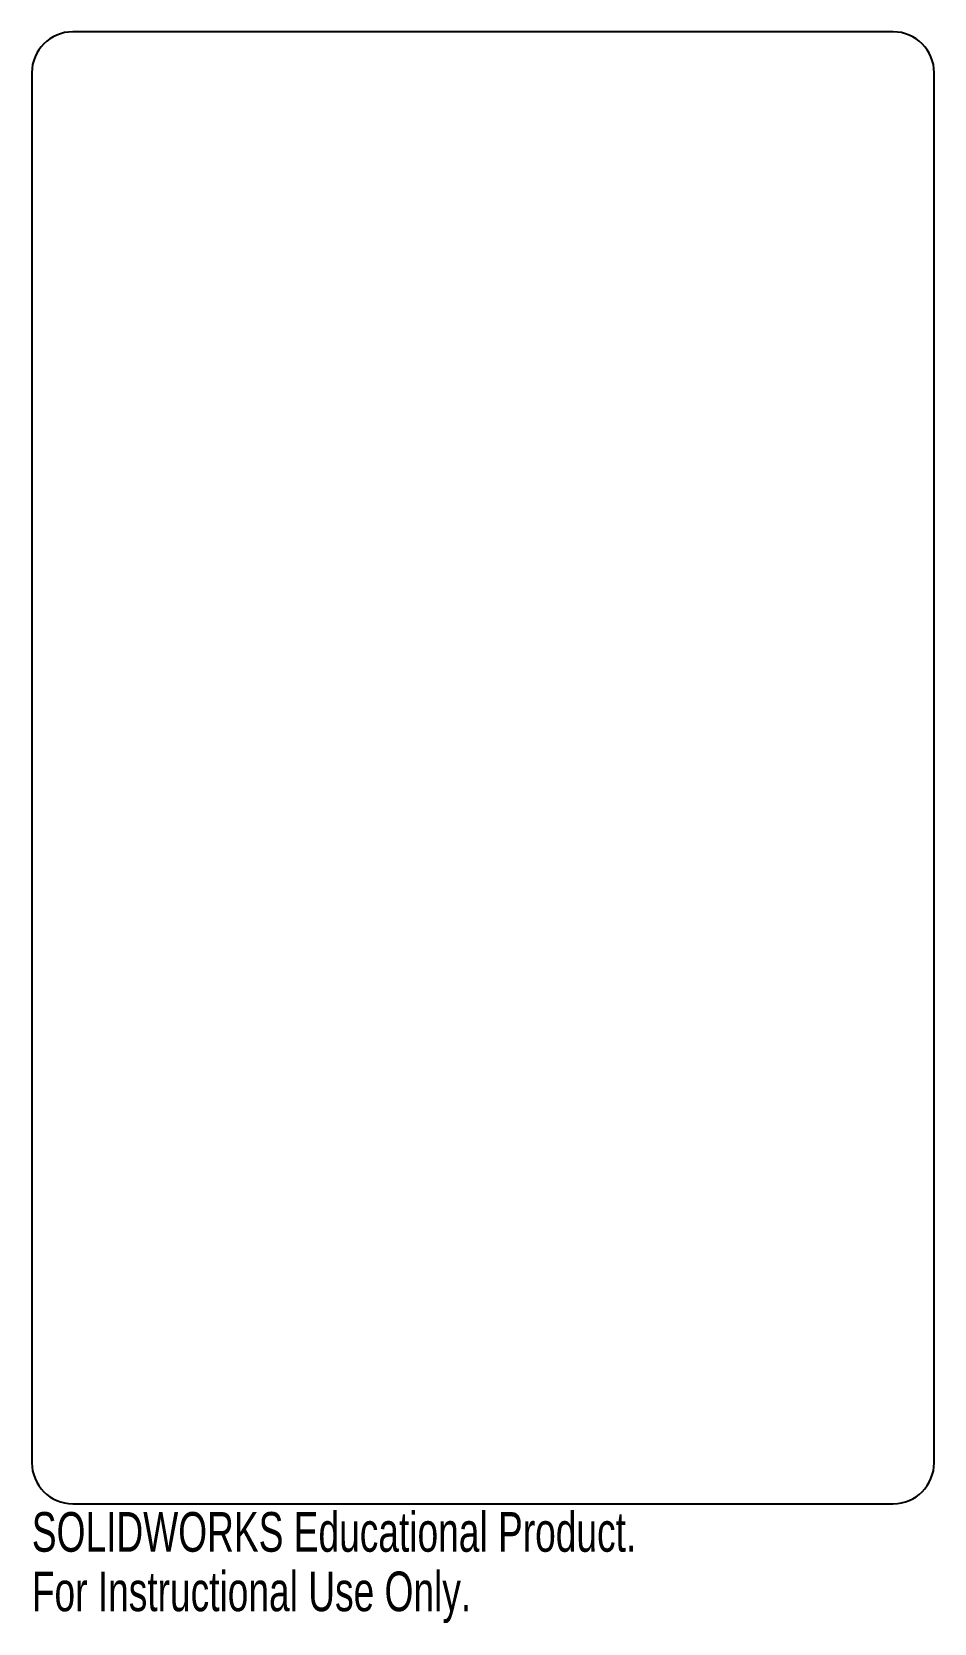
# Model space of a CAD drawing. Header units: millimetres. Extents: x 0 to 110, y -112 to 82.
import ezdxf

# ---------------------------------------------------------------- set-up
doc = ezdxf.new("R2010")
doc.units = ezdxf.units.MM
doc.styles.add('SLDTEXTSTYLE0', font='TXT', dxfattribs={"width": 0.7})

msp = doc.modelspace()

# ---------------------------------------------------------------- linework, layer by layer
at = {"color": 7, "linetype": 'Continuous', "lineweight": 25}
for p, q in [((105, 82), (5, 82)), ((0, 77), (0, -92.46)), ((110, -92.46), (110, 77)), ((5, -97.46), (105, -97.46))]:
    msp.add_line(p, q, dxfattribs=at)
for centre, start, end in [((5, 77), 90, 180), ((105, 77), 0, 90), ((5, -92.46), 180, 270), ((105, -92.46), 270, 0)]:
    msp.add_arc(centre, 5, start, end, dxfattribs=at)

# ---------------------------------------------------------------- texts
at = {"color": 7, "linetype": 'Continuous', "char_height": 4.8336, "attachment_point": 1, "style": 'SLDTEXTSTYLE0'}
for s, insert in [('SOLIDWORKS Educational Product.', (0, -98.48)), ('For Instructional Use Only.', (0, -105.73))]:
    msp.add_mtext(s, dxfattribs=dict(at, insert=insert))

doc.saveas('drawing.dxf')
